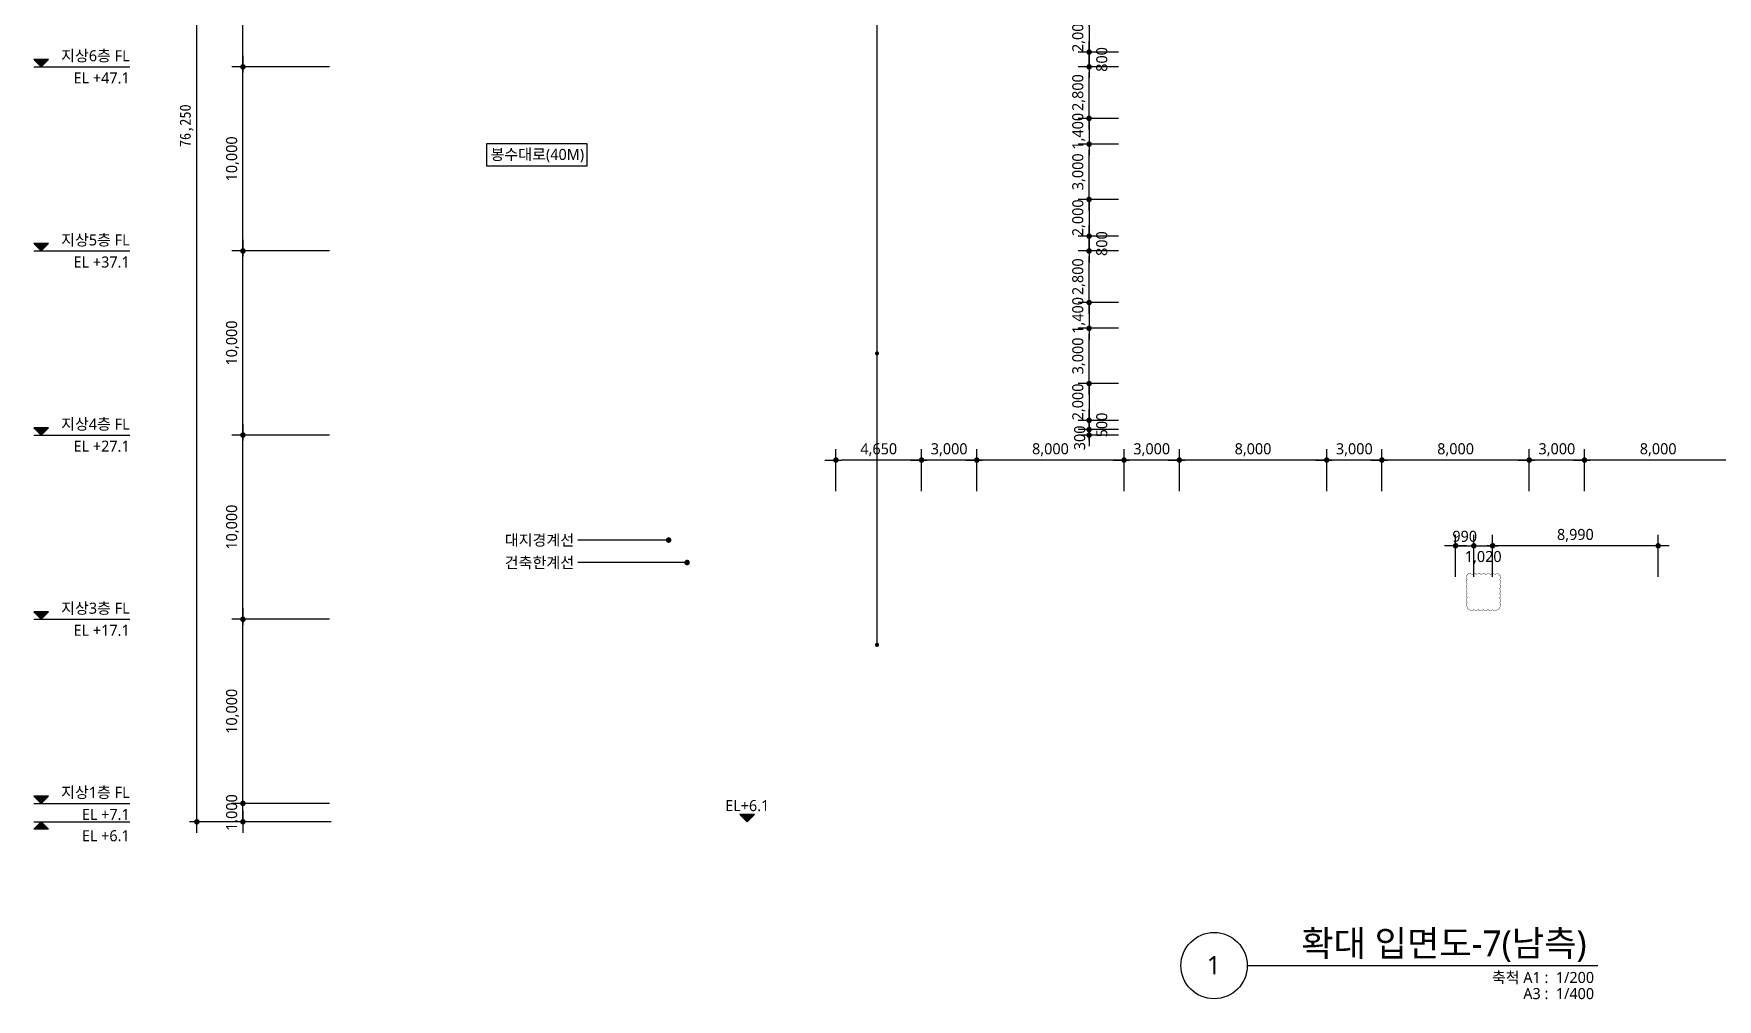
# Model space of a CAD drawing. Header units: millimetres. Extents: x 4937160 to 6265723, y 243853 to 348825.
# Drawn here: x 5945160 to 6036585, y 243853 to 296293 of the extents above; entities that cross this region are included whole.
import ezdxf
from ezdxf.enums import TextEntityAlignment as Align

# ---------------------------------------------------------------- set-up
doc = ezdxf.new("R2010")
doc.units = ezdxf.units.MM
doc.layers.get('0').update_dxf_attribs({"linetype": 'CONTINUOUS'})
for name, color, linetype, lineweight in [('A-CONC-LIN1', 2, 'CONTINUOUS', 40), ('A-MKXS-LEAD', 7, 'CONTINUOUS', 25), ('A-MKXS-TEXT1', 3, 'CONTINUOUS', 25), ('A-MKXS-TEXT2', 7, 'CONTINUOUS', 25), ('A-MKXX-SYMB', 7, 'CONTINUOUS', 25), ('A-XXXX-SYMB', 7, 'CONTINUOUS', 25), ('A-XXXX-TXT1', 3, 'CONTINUOUS', 25), ('A-XXXX-TXT2', 3, 'CONTINUOUS', 25), ('REV-202205', 20, 'CONTINUOUS', 25)]:
    doc.layers.add(name, color=color, linetype=linetype, lineweight=lineweight)
doc.layers.add('DIM', color=7, linetype='CONTINUOUS')
doc.styles.add('HY울릉도L', font='')
doc.styles.add('돋움체', font='')
doc.styles.add('맑은 고딕', font='malgun.ttf')
doc.styles.add('맑은고딕', font='malgun.ttf')
doc.styles.get('HY울릉도L').set_extended_font_data('HYwulM')
doc.styles.get('돋움체').set_extended_font_data('DotumChe')
doc.dimstyles.new('CDIM', dxfattribs={"dimtxt": 3, "dimasz": 1.5, "dimexe": 2, "dimexo": 1, "dimgap": 1, "dimtad": 1, "dimdec": 0, "dimrnd": 0.5, "dimzin": 0, "dimdsep": 32, "dimlunit": 6, "dimtxsty": 'HY울릉도L', "dimblk1": '_CIDOT', "dimblk2": '_CIDOT', "dimsah": 1, "dimcen": 5.5, "dimclrd": 2, "dimclre": 2, "dimclrt": 7, "dimadec": 0, "dimazin": 0, "dimtfac": 1, "dimtdec": 0, "dimtix": 1, "dimtmove": 2, "dimatfit": 1, "dimldrblk": '_CIDOT', "dimfxl": 1, "dimtolj": 1, "dimtzin": 0, "dimlwd": -1, "dimarcsym": 0})

# ---------------------------------------------------------------- blocks, each defined once
blk = doc.blocks.new('A$C4F5014BF')
at = {"layer": 'A-XXXX-SYMB'}
for points in [[(-4813, 75100), (-4413, 75500), (-5213, 75500)], [(-4813, 70000), (-4413, 70400), (-5213, 70400)], [(-4813, 60000), (-4413, 60400), (-5213, 60400)], [(-4813, 50000), (-4413, 50400), (-5213, 50400)], [(-4813, 40000), (-4413, 40400), (-5213, 40400)], [(-4813, 30000), (-4413, 30400), (-5213, 30400)], [(-4813, 20000), (-4413, 20400), (-5213, 20400)], [(-4813, 10000), (-4413, 10400), (-5213, 10400)], [(-4813, 0), (-4413, 400), (-5213, 400)], [(-4813, -1000), (-4413, -1400), (-5213, -1400)]]:
    blk.add_hatch(color=256, dxfattribs=at).paths.add_polyline_path(points)
for p, q in [((-5213, 75500), (-4813, 75100)), ((-4413, 75500), (-5213, 75500)), ((-5213, 75100), (0, 75100)), ((-4813, 75100), (-4413, 75500)), ((-5213, 70400), (-4813, 70000)), ((-4413, 70400), (-5213, 70400)), ((-4813, 70000), (-4413, 70400)), ((-5213, 70000), (0, 70000)), ((-5213, 60400), (-4813, 60000)), ((-4413, 60400), (-5213, 60400)), ((-4813, 60000), (-4413, 60400)), ((-5213, 60000), (0, 60000)), ((-5213, 50400), (-4813, 50000)), ((-4413, 50400), (-5213, 50400)), ((-4813, 50000), (-4413, 50400)), ((-5213, 50000), (0, 50000)), ((-5213, 40400), (-4813, 40000)), ((-4413, 40400), (-5213, 40400)), ((-4813, 40000), (-4413, 40400)), ((-5213, 40000), (0, 40000)), ((-5213, 30400), (-4813, 30000)), ((-4413, 30400), (-5213, 30400)), ((-4813, 30000), (-4413, 30400)), ((-5213, 30000), (0, 30000)), ((-5213, 20400), (-4813, 20000)), ((-4413, 20400), (-5213, 20400)), ((-4813, 20000), (-4413, 20400)), ((-5213, 20000), (0, 20000)), ((-5213, 10400), (-4813, 10000)), ((-4413, 10400), (-5213, 10400)), ((-4813, 10000), (-4413, 10400)), ((-5213, 10000), (0, 10000)), ((-5213, 400), (-4813, 0)), ((-4413, 400), (-5213, 400)), ((-5213, 0), (0, 0)), ((-4813, 0), (-4413, 400)), ((-5213, -1000), (0, -1000)), ((-5213, -1400), (-4813, -1000)), ((-4413, -1400), (-5213, -1400)), ((-4813, -1000), (-4413, -1400))]:
    blk.add_line(p, q, dxfattribs=at)
at = {"layer": 'A-XXXX-TXT2', "style": '맑은고딕'}
for s, p in [('옥상층 FL', (0, 75700)), ('EL +82.35', (0, 74500)), ('지상9층 FL', (0, 70600)), ('EL +77.25', (0, 69400)), ('지상8층 FL', (0, 60600)), ('EL +67.1', (0, 59400)), ('지상7층 FL', (0, 50600)), ('EL +57.1', (0, 49400)), ('지상6층 FL', (0, 40600)), ('EL +47.1', (0, 39400)), ('지상5층 FL', (0, 30600)), ('EL +37.1', (0, 29400)), ('지상4층 FL', (0, 20600)), ('EL +27.1', (0, 19400)), ('지상3층 FL', (0, 10600)), ('EL +17.1', (0, 9400)), ('지상1층 FL', (0, 600)), ('EL +7.1', (0, -600)), ('EL +6.1', (0, -1756))]:
    blk.add_text(s, height=600, dxfattribs=at).set_placement(p, align=Align.MIDDLE_RIGHT)
blk = doc.blocks.new('_CIDOT')
at = {"color": 0, "linetype": 'ByBlock'}
blk.add_line((2, 0), (-1, 0), dxfattribs=at)
at = {"color": 0, "linetype": 'ByBlock', "const_width": 0.5}
blk.add_lwpolyline([(-0.25, 0, 1), (0.25, 0, 1)], format="xyb", close=True, dxfattribs=at)
blk = doc.blocks.new('*D1387')
at = {"layer": 'DIM', "lineweight": -2, "transparency": 16777216}
for p, q in [((6004073, 297293), (6001872, 297293)), ((6004073, 295293), (6001872, 295293))]:
    blk.add_line(p, q, dxfattribs=at)
at = {"layer": 'DIM', "transparency": 16777216}
for p, q in [((6002472, 297593), (6002472, 297893)), ((6002472, 297293), (6002472, 295293)), ((6002472, 294993), (6002472, 294693))]:
    blk.add_line(p, q, dxfattribs=at)
at = {"layer": 'DIM', "transparency": 16777216, "xscale": 300, "yscale": 300, "zscale": 300}
for p, rotation in [((6002472, 297293), 270), ((6002472, 295293), 90)]:
    blk.add_blockref('_CIDOT', p, dxfattribs=dict(at, rotation=rotation))
at = {"layer": 'DIM', "color": 3, "transparency": 16777216, "insert": (6001911, 296293), "char_height": 600, "attachment_point": 5, "rotation": 90, "style": '맑은고딕'}
blk.add_mtext('\\A1;2,000', dxfattribs=at)
blk = doc.blocks.new('*D1388')
at = {"layer": 'DIM', "transparency": 16777216}
for p, q in [((6002472, 295593), (6002472, 295893)), ((6002472, 294493), (6002472, 295293)), ((6002472, 294193), (6002472, 293893))]:
    blk.add_line(p, q, dxfattribs=at)
at = {"layer": 'DIM', "lineweight": -2, "transparency": 16777216}
for p, q in [((6004073, 295293), (6001872, 295293)), ((6004073, 294493), (6001872, 294493))]:
    blk.add_line(p, q, dxfattribs=at)
at = {"layer": 'DIM', "transparency": 16777216, "xscale": 300, "yscale": 300, "zscale": 300}
for p, rotation in [((6002472, 295293), 270), ((6002472, 294493), 90)]:
    blk.add_blockref('_CIDOT', p, dxfattribs=dict(at, rotation=rotation))
at = {"layer": 'DIM', "color": 3, "transparency": 16777216, "insert": (6003162, 294893), "char_height": 600, "attachment_point": 5, "rotation": 90, "style": '맑은고딕'}
blk.add_mtext('\\A1;800', dxfattribs=at)
blk = doc.blocks.new('*D1389')
at = {"layer": 'DIM', "lineweight": -2, "transparency": 16777216}
for p, q in [((6004073, 294493), (6001872, 294493)), ((6004073, 291693), (6001872, 291693))]:
    blk.add_line(p, q, dxfattribs=at)
at = {"layer": 'DIM', "transparency": 16777216}
blk.add_line((6002472, 291993), (6002472, 294193), dxfattribs=at)
at = {"layer": 'DIM', "transparency": 16777216, "xscale": 300, "yscale": 300, "zscale": 300}
for p, rotation in [((6002472, 294493), 90), ((6002472, 291693), 270)]:
    blk.add_blockref('_CIDOT', p, dxfattribs=dict(at, rotation=rotation))
at = {"layer": 'DIM', "color": 3, "transparency": 16777216, "insert": (6001911, 293093), "char_height": 600, "attachment_point": 5, "rotation": 90, "style": '맑은고딕'}
blk.add_mtext('\\A1;2,800', dxfattribs=at)
blk = doc.blocks.new('*D1390')
at = {"layer": 'DIM', "lineweight": -2, "transparency": 16777216}
for p, q in [((6004073, 291693), (6001872, 291693)), ((6004073, 290293), (6001872, 290293))]:
    blk.add_line(p, q, dxfattribs=at)
at = {"layer": 'DIM', "transparency": 16777216}
for p, q in [((6002472, 291993), (6002472, 292293)), ((6002472, 291693), (6002472, 290293)), ((6002472, 289993), (6002472, 289693))]:
    blk.add_line(p, q, dxfattribs=at)
at = {"layer": 'DIM', "transparency": 16777216, "xscale": 300, "yscale": 300, "zscale": 300}
for p, rotation in [((6002472, 291693), 270), ((6002472, 290293), 90)]:
    blk.add_blockref('_CIDOT', p, dxfattribs=dict(at, rotation=rotation))
at = {"layer": 'DIM', "color": 3, "transparency": 16777216, "insert": (6001910, 290993), "char_height": 600, "attachment_point": 5, "rotation": 90, "style": '맑은고딕'}
blk.add_mtext('\\A1;1,400', dxfattribs=at)
blk = doc.blocks.new('*D1391')
at = {"layer": 'DIM', "lineweight": -2, "transparency": 16777216}
for p, q in [((6004073, 290293), (6001872, 290293)), ((6004073, 287293), (6001872, 287293))]:
    blk.add_line(p, q, dxfattribs=at)
at = {"layer": 'DIM', "transparency": 16777216}
blk.add_line((6002472, 287593), (6002472, 289993), dxfattribs=at)
at = {"layer": 'DIM', "transparency": 16777216, "xscale": 300, "yscale": 300, "zscale": 300}
for p, rotation in [((6002472, 290293), 90), ((6002472, 287293), 270)]:
    blk.add_blockref('_CIDOT', p, dxfattribs=dict(at, rotation=rotation))
at = {"layer": 'DIM', "color": 3, "transparency": 16777216, "insert": (6001911, 288793), "char_height": 600, "attachment_point": 5, "rotation": 90, "style": '맑은고딕'}
blk.add_mtext('\\A1;3,000', dxfattribs=at)
blk = doc.blocks.new('*D1392')
at = {"layer": 'DIM', "lineweight": -2, "transparency": 16777216}
for p, q in [((6004073, 287293), (6001872, 287293)), ((6004073, 285293), (6001872, 285293))]:
    blk.add_line(p, q, dxfattribs=at)
at = {"layer": 'DIM', "transparency": 16777216}
for p, q in [((6002472, 287593), (6002472, 287893)), ((6002472, 287293), (6002472, 285293)), ((6002472, 284993), (6002472, 284693))]:
    blk.add_line(p, q, dxfattribs=at)
at = {"layer": 'DIM', "transparency": 16777216, "xscale": 300, "yscale": 300, "zscale": 300}
for p, rotation in [((6002472, 287293), 270), ((6002472, 285293), 90)]:
    blk.add_blockref('_CIDOT', p, dxfattribs=dict(at, rotation=rotation))
at = {"layer": 'DIM', "color": 3, "transparency": 16777216, "insert": (6001911, 286293), "char_height": 600, "attachment_point": 5, "rotation": 90, "style": '맑은고딕'}
blk.add_mtext('\\A1;2,000', dxfattribs=at)
blk = doc.blocks.new('*D1393')
at = {"layer": 'DIM', "lineweight": -2, "transparency": 16777216}
for p, q in [((6004073, 285293), (6001872, 285293)), ((6004073, 284493), (6001872, 284493))]:
    blk.add_line(p, q, dxfattribs=at)
at = {"layer": 'DIM', "transparency": 16777216}
for p, q in [((6002472, 285593), (6002472, 285893)), ((6002472, 284493), (6002472, 285293)), ((6002472, 284193), (6002472, 283893))]:
    blk.add_line(p, q, dxfattribs=at)
at = {"layer": 'DIM', "transparency": 16777216, "xscale": 300, "yscale": 300, "zscale": 300}
for p, rotation in [((6002472, 285293), 270), ((6002472, 284493), 90)]:
    blk.add_blockref('_CIDOT', p, dxfattribs=dict(at, rotation=rotation))
at = {"layer": 'DIM', "color": 3, "transparency": 16777216, "insert": (6003162, 284893), "char_height": 600, "attachment_point": 5, "rotation": 90, "style": '맑은고딕'}
blk.add_mtext('\\A1;800', dxfattribs=at)
blk = doc.blocks.new('*D1394')
at = {"layer": 'DIM', "lineweight": -2, "transparency": 16777216}
for p, q in [((6004073, 284493), (6001872, 284493)), ((6004073, 281693), (6001872, 281693))]:
    blk.add_line(p, q, dxfattribs=at)
at = {"layer": 'DIM', "transparency": 16777216}
blk.add_line((6002472, 281993), (6002472, 284193), dxfattribs=at)
at = {"layer": 'DIM', "transparency": 16777216, "xscale": 300, "yscale": 300, "zscale": 300}
for p, rotation in [((6002472, 284493), 90), ((6002472, 281693), 270)]:
    blk.add_blockref('_CIDOT', p, dxfattribs=dict(at, rotation=rotation))
at = {"layer": 'DIM', "color": 3, "transparency": 16777216, "insert": (6001911, 283093), "char_height": 600, "attachment_point": 5, "rotation": 90, "style": '맑은고딕'}
blk.add_mtext('\\A1;2,800', dxfattribs=at)
blk = doc.blocks.new('*D1395')
at = {"layer": 'DIM', "lineweight": -2, "transparency": 16777216}
for p, q in [((6004073, 281693), (6001872, 281693)), ((6004073, 280293), (6001872, 280293))]:
    blk.add_line(p, q, dxfattribs=at)
at = {"layer": 'DIM', "transparency": 16777216}
for p, q in [((6002472, 281993), (6002472, 282293)), ((6002472, 281693), (6002472, 280293)), ((6002472, 279993), (6002472, 279693))]:
    blk.add_line(p, q, dxfattribs=at)
at = {"layer": 'DIM', "transparency": 16777216, "xscale": 300, "yscale": 300, "zscale": 300}
for p, rotation in [((6002472, 281693), 270), ((6002472, 280293), 90)]:
    blk.add_blockref('_CIDOT', p, dxfattribs=dict(at, rotation=rotation))
at = {"layer": 'DIM', "color": 3, "transparency": 16777216, "insert": (6001910, 280993), "char_height": 600, "attachment_point": 5, "rotation": 90, "style": '맑은고딕'}
blk.add_mtext('\\A1;1,400', dxfattribs=at)
blk = doc.blocks.new('*D1396')
at = {"layer": 'DIM', "lineweight": -2, "transparency": 16777216}
for p, q in [((6004073, 280293), (6001872, 280293)), ((6004073, 277293), (6001872, 277293))]:
    blk.add_line(p, q, dxfattribs=at)
at = {"layer": 'DIM', "transparency": 16777216}
blk.add_line((6002472, 277593), (6002472, 279993), dxfattribs=at)
at = {"layer": 'DIM', "transparency": 16777216, "xscale": 300, "yscale": 300, "zscale": 300}
for p, rotation in [((6002472, 280293), 90), ((6002472, 277293), 270)]:
    blk.add_blockref('_CIDOT', p, dxfattribs=dict(at, rotation=rotation))
at = {"layer": 'DIM', "color": 3, "transparency": 16777216, "insert": (6001911, 278793), "char_height": 600, "attachment_point": 5, "rotation": 90, "style": '맑은고딕'}
blk.add_mtext('\\A1;3,000', dxfattribs=at)
blk = doc.blocks.new('*D1397')
at = {"layer": 'DIM', "lineweight": -2, "transparency": 16777216}
for p, q in [((6004073, 277293), (6001872, 277293)), ((6004073, 275293), (6001872, 275293))]:
    blk.add_line(p, q, dxfattribs=at)
at = {"layer": 'DIM', "transparency": 16777216}
for p, q in [((6002472, 277593), (6002472, 277893)), ((6002472, 277293), (6002472, 275293)), ((6002472, 274993), (6002472, 274693))]:
    blk.add_line(p, q, dxfattribs=at)
at = {"layer": 'DIM', "transparency": 16777216, "xscale": 300, "yscale": 300, "zscale": 300}
for p, rotation in [((6002472, 277293), 270), ((6002472, 275293), 90)]:
    blk.add_blockref('_CIDOT', p, dxfattribs=dict(at, rotation=rotation))
at = {"layer": 'DIM', "color": 3, "transparency": 16777216, "insert": (6001911, 276293), "char_height": 600, "attachment_point": 5, "rotation": 90, "style": '맑은고딕'}
blk.add_mtext('\\A1;2,000', dxfattribs=at)
blk = doc.blocks.new('*D1398')
at = {"layer": 'DIM', "lineweight": -2, "transparency": 16777216}
for p, q in [((6004073, 275293), (6001872, 275293)), ((6004073, 274793), (6001872, 274793))]:
    blk.add_line(p, q, dxfattribs=at)
at = {"layer": 'DIM', "transparency": 16777216}
for p, q in [((6002472, 275593), (6002472, 275893)), ((6002472, 274793), (6002472, 275293)), ((6002472, 274493), (6002472, 274193))]:
    blk.add_line(p, q, dxfattribs=at)
at = {"layer": 'DIM', "transparency": 16777216, "xscale": 300, "yscale": 300, "zscale": 300}
for p, rotation in [((6002472, 275293), 270), ((6002472, 274793), 90)]:
    blk.add_blockref('_CIDOT', p, dxfattribs=dict(at, rotation=rotation))
at = {"layer": 'DIM', "color": 3, "transparency": 16777216, "insert": (6003162, 275043), "char_height": 600, "attachment_point": 5, "rotation": 90, "style": '맑은고딕'}
blk.add_mtext('\\A1;500', dxfattribs=at)
blk = doc.blocks.new('*D1399')
at = {"layer": 'DIM', "transparency": 16777216}
for p, q in [((6002472, 275093), (6002472, 275393)), ((6002472, 274793), (6002472, 274493)), ((6002472, 274193), (6002472, 273893))]:
    blk.add_line(p, q, dxfattribs=at)
at = {"layer": 'DIM', "lineweight": -2, "transparency": 16777216}
for p, q in [((6004073, 274793), (6001872, 274793)), ((6004073, 274493), (6001872, 274493))]:
    blk.add_line(p, q, dxfattribs=at)
at = {"layer": 'DIM', "transparency": 16777216, "xscale": 300, "yscale": 300, "zscale": 300}
for p, rotation in [((6002472, 274793), 270), ((6002472, 274493), 90)]:
    blk.add_blockref('_CIDOT', p, dxfattribs=dict(at, rotation=rotation))
at = {"layer": 'DIM', "color": 3, "transparency": 16777216, "insert": (6001962, 274343), "char_height": 600, "attachment_point": 5, "rotation": 90, "style": '맑은고딕'}
blk.add_mtext('\\A1;300', dxfattribs=at)
blk = doc.blocks.new('*D1421')
at = {"layer": 'DIM', "lineweight": -2, "transparency": 16777216}
for p, q in [((6026373, 271447), (6026373, 273737)), ((6029373, 271447), (6029373, 273737))]:
    blk.add_line(p, q, dxfattribs=at)
at = {"layer": 'DIM', "transparency": 16777216}
blk.add_line((6029073, 273137), (6026673, 273137), dxfattribs=at)
at = {"layer": 'DIM', "transparency": 16777216, "xscale": 300, "yscale": 300, "zscale": 300, "rotation": 180}
blk.add_blockref('_CIDOT', (6026373, 273137), dxfattribs=at)
at = {"layer": 'DIM', "transparency": 16777216, "xscale": 300, "yscale": 300, "zscale": 300}
blk.add_blockref('_CIDOT', (6029373, 273137), dxfattribs=at)
at = {"layer": 'DIM', "color": 3, "transparency": 16777216, "insert": (6027873, 273697), "char_height": 600, "attachment_point": 5, "style": '맑은고딕'}
blk.add_mtext('\\A1;3,000', dxfattribs=at)
blk = doc.blocks.new('*D1422')
at = {"layer": 'DIM', "lineweight": -2, "transparency": 16777216}
for p, q in [((6029373, 271447), (6029373, 273737)), ((6037373, 271447), (6037373, 273737))]:
    blk.add_line(p, q, dxfattribs=at)
at = {"layer": 'DIM', "transparency": 16777216}
blk.add_line((6037073, 273137), (6029673, 273137), dxfattribs=at)
at = {"layer": 'DIM', "transparency": 16777216, "xscale": 300, "yscale": 300, "zscale": 300, "rotation": 180}
blk.add_blockref('_CIDOT', (6029373, 273137), dxfattribs=at)
at = {"layer": 'DIM', "transparency": 16777216, "xscale": 300, "yscale": 300, "zscale": 300}
blk.add_blockref('_CIDOT', (6037373, 273137), dxfattribs=at)
at = {"layer": 'DIM', "color": 3, "transparency": 16777216, "insert": (6033373, 273697), "char_height": 600, "attachment_point": 5, "style": '맑은고딕'}
blk.add_mtext('\\A1;8,000', dxfattribs=at)
blk = doc.blocks.new('*D1423')
at = {"layer": 'DIM', "lineweight": -2, "transparency": 16777216}
for p, q in [((6015373, 271447), (6015373, 273737)), ((6018373, 271447), (6018373, 273737))]:
    blk.add_line(p, q, dxfattribs=at)
at = {"layer": 'DIM', "transparency": 16777216}
blk.add_line((6018073, 273137), (6015673, 273137), dxfattribs=at)
at = {"layer": 'DIM', "transparency": 16777216, "xscale": 300, "yscale": 300, "zscale": 300, "rotation": 180}
blk.add_blockref('_CIDOT', (6015373, 273137), dxfattribs=at)
at = {"layer": 'DIM', "transparency": 16777216, "xscale": 300, "yscale": 300, "zscale": 300}
blk.add_blockref('_CIDOT', (6018373, 273137), dxfattribs=at)
at = {"layer": 'DIM', "color": 3, "transparency": 16777216, "insert": (6016873, 273697), "char_height": 600, "attachment_point": 5, "style": '맑은고딕'}
blk.add_mtext('\\A1;3,000', dxfattribs=at)
blk = doc.blocks.new('*D1424')
at = {"layer": 'DIM', "lineweight": -2, "transparency": 16777216}
for p, q in [((6018373, 271447), (6018373, 273737)), ((6026373, 271447), (6026373, 273737))]:
    blk.add_line(p, q, dxfattribs=at)
at = {"layer": 'DIM', "transparency": 16777216}
blk.add_line((6026073, 273137), (6018673, 273137), dxfattribs=at)
at = {"layer": 'DIM', "transparency": 16777216, "xscale": 300, "yscale": 300, "zscale": 300, "rotation": 180}
blk.add_blockref('_CIDOT', (6018373, 273137), dxfattribs=at)
at = {"layer": 'DIM', "transparency": 16777216, "xscale": 300, "yscale": 300, "zscale": 300}
blk.add_blockref('_CIDOT', (6026373, 273137), dxfattribs=at)
at = {"layer": 'DIM', "color": 3, "transparency": 16777216, "insert": (6022373, 273697), "char_height": 600, "attachment_point": 5, "style": '맑은고딕'}
blk.add_mtext('\\A1;8,000', dxfattribs=at)
blk = doc.blocks.new('*D1425')
at = {"layer": 'DIM', "lineweight": -2, "transparency": 16777216}
for p, q in [((6004373, 271447), (6004373, 273737)), ((6007373, 271447), (6007373, 273737))]:
    blk.add_line(p, q, dxfattribs=at)
at = {"layer": 'DIM', "transparency": 16777216}
blk.add_line((6007073, 273137), (6004673, 273137), dxfattribs=at)
at = {"layer": 'DIM', "transparency": 16777216, "xscale": 300, "yscale": 300, "zscale": 300, "rotation": 180}
blk.add_blockref('_CIDOT', (6004373, 273137), dxfattribs=at)
at = {"layer": 'DIM', "transparency": 16777216, "xscale": 300, "yscale": 300, "zscale": 300}
blk.add_blockref('_CIDOT', (6007373, 273137), dxfattribs=at)
at = {"layer": 'DIM', "color": 3, "transparency": 16777216, "insert": (6005873, 273697), "char_height": 600, "attachment_point": 5, "style": '맑은고딕'}
blk.add_mtext('\\A1;3,000', dxfattribs=at)
blk = doc.blocks.new('*D1426')
at = {"layer": 'DIM', "lineweight": -2, "transparency": 16777216}
for p, q in [((6007373, 271447), (6007373, 273737)), ((6015373, 271447), (6015373, 273737))]:
    blk.add_line(p, q, dxfattribs=at)
at = {"layer": 'DIM', "transparency": 16777216}
blk.add_line((6015073, 273137), (6007673, 273137), dxfattribs=at)
at = {"layer": 'DIM', "transparency": 16777216, "xscale": 300, "yscale": 300, "zscale": 300, "rotation": 180}
blk.add_blockref('_CIDOT', (6007373, 273137), dxfattribs=at)
at = {"layer": 'DIM', "transparency": 16777216, "xscale": 300, "yscale": 300, "zscale": 300}
blk.add_blockref('_CIDOT', (6015373, 273137), dxfattribs=at)
at = {"layer": 'DIM', "color": 3, "transparency": 16777216, "insert": (6011373, 273697), "char_height": 600, "attachment_point": 5, "style": '맑은고딕'}
blk.add_mtext('\\A1;8,000', dxfattribs=at)
blk = doc.blocks.new('*D1427')
at = {"layer": 'DIM', "lineweight": -2, "transparency": 16777216}
for p, q in [((5993373, 271447), (5993373, 273737)), ((5996373, 271447), (5996373, 273737))]:
    blk.add_line(p, q, dxfattribs=at)
at = {"layer": 'DIM', "transparency": 16777216}
blk.add_line((5996073, 273137), (5993673, 273137), dxfattribs=at)
at = {"layer": 'DIM', "transparency": 16777216, "xscale": 300, "yscale": 300, "zscale": 300, "rotation": 180}
blk.add_blockref('_CIDOT', (5993373, 273137), dxfattribs=at)
at = {"layer": 'DIM', "transparency": 16777216, "xscale": 300, "yscale": 300, "zscale": 300}
blk.add_blockref('_CIDOT', (5996373, 273137), dxfattribs=at)
at = {"layer": 'DIM', "color": 3, "transparency": 16777216, "insert": (5994873, 273697), "char_height": 600, "attachment_point": 5, "style": '맑은고딕'}
blk.add_mtext('\\A1;3,000', dxfattribs=at)
blk = doc.blocks.new('*D1428')
at = {"layer": 'DIM', "lineweight": -2, "transparency": 16777216}
for p, q in [((5996373, 271447), (5996373, 273737)), ((6004373, 271447), (6004373, 273737))]:
    blk.add_line(p, q, dxfattribs=at)
at = {"layer": 'DIM', "transparency": 16777216}
blk.add_line((6004073, 273137), (5996673, 273137), dxfattribs=at)
at = {"layer": 'DIM', "transparency": 16777216, "xscale": 300, "yscale": 300, "zscale": 300, "rotation": 180}
blk.add_blockref('_CIDOT', (5996373, 273137), dxfattribs=at)
at = {"layer": 'DIM', "transparency": 16777216, "xscale": 300, "yscale": 300, "zscale": 300}
blk.add_blockref('_CIDOT', (6004373, 273137), dxfattribs=at)
at = {"layer": 'DIM', "color": 3, "transparency": 16777216, "insert": (6000373, 273697), "char_height": 600, "attachment_point": 5, "style": '맑은고딕'}
blk.add_mtext('\\A1;8,000', dxfattribs=at)
blk = doc.blocks.new('*D1429')
at = {"layer": 'DIM', "lineweight": -2, "transparency": 16777216}
for p, q in [((5988723, 271447), (5988723, 273737)), ((5993373, 271447), (5993373, 273737))]:
    blk.add_line(p, q, dxfattribs=at)
at = {"layer": 'DIM', "transparency": 16777216}
blk.add_line((5993073, 273137), (5989023, 273137), dxfattribs=at)
at = {"layer": 'DIM', "transparency": 16777216, "xscale": 300, "yscale": 300, "zscale": 300, "rotation": 180}
blk.add_blockref('_CIDOT', (5988723, 273137), dxfattribs=at)
at = {"layer": 'DIM', "transparency": 16777216, "xscale": 300, "yscale": 300, "zscale": 300}
blk.add_blockref('_CIDOT', (5993373, 273137), dxfattribs=at)
at = {"layer": 'DIM', "color": 3, "transparency": 16777216, "insert": (5991048, 273697), "char_height": 600, "attachment_point": 5, "style": '맑은고딕'}
blk.add_mtext('\\A1;4,650', dxfattribs=at)
blk = doc.blocks.new('*D1435')
at = {"layer": 'DIM', "lineweight": -2, "transparency": 16777216}
for p, q in [((6022373, 266793), (6022373, 269084)), ((6023363, 266793), (6023363, 269084))]:
    blk.add_line(p, q, dxfattribs=at)
at = {"layer": 'DIM', "transparency": 16777216}
for p, q in [((6022073, 268484), (6021773, 268484)), ((6022373, 268484), (6023363, 268484)), ((6023663, 268484), (6023963, 268484))]:
    blk.add_line(p, q, dxfattribs=at)
at = {"layer": 'DIM', "transparency": 16777216, "xscale": 300, "yscale": 300, "zscale": 300}
blk.add_blockref('_CIDOT', (6022373, 268484), dxfattribs=at)
at = {"layer": 'DIM', "transparency": 16777216, "xscale": 300, "yscale": 300, "zscale": 300, "rotation": 180}
blk.add_blockref('_CIDOT', (6023363, 268484), dxfattribs=at)
at = {"layer": 'DIM', "color": 3, "transparency": 16777216, "insert": (6022868, 268994), "char_height": 600, "attachment_point": 5, "style": '맑은고딕'}
blk.add_mtext('\\A1;990', dxfattribs=at)
blk = doc.blocks.new('*D1436')
at = {"layer": 'DIM', "lineweight": -2, "transparency": 16777216}
for p, q in [((6023363, 266793), (6023363, 269084)), ((6024383, 266793), (6024383, 269084))]:
    blk.add_line(p, q, dxfattribs=at)
at = {"layer": 'DIM', "transparency": 16777216}
blk.add_line((6023663, 268484), (6024083, 268484), dxfattribs=at)
at = {"layer": 'DIM', "transparency": 16777216, "xscale": 300, "yscale": 300, "zscale": 300, "rotation": 180}
blk.add_blockref('_CIDOT', (6023363, 268484), dxfattribs=at)
at = {"layer": 'DIM', "transparency": 16777216, "xscale": 300, "yscale": 300, "zscale": 300}
blk.add_blockref('_CIDOT', (6024383, 268484), dxfattribs=at)
at = {"layer": 'DIM', "color": 3, "transparency": 16777216, "insert": (6023873, 267846), "char_height": 600, "attachment_point": 5, "style": '맑은고딕'}
blk.add_mtext('\\A1;1,020', dxfattribs=at)
blk = doc.blocks.new('*D1437')
at = {"layer": 'DIM', "lineweight": -2, "transparency": 16777216}
for p, q in [((6024383, 266793), (6024383, 269084)), ((6033373, 266793), (6033373, 269084))]:
    blk.add_line(p, q, dxfattribs=at)
at = {"layer": 'DIM', "transparency": 16777216}
blk.add_line((6033073, 268484), (6024683, 268484), dxfattribs=at)
at = {"layer": 'DIM', "transparency": 16777216, "xscale": 300, "yscale": 300, "zscale": 300, "rotation": 180}
blk.add_blockref('_CIDOT', (6024383, 268484), dxfattribs=at)
at = {"layer": 'DIM', "transparency": 16777216, "xscale": 300, "yscale": 300, "zscale": 300}
blk.add_blockref('_CIDOT', (6033373, 268484), dxfattribs=at)
at = {"layer": 'DIM', "color": 3, "transparency": 16777216, "insert": (6028878, 269044), "char_height": 600, "attachment_point": 5, "style": '맑은고딕'}
blk.add_mtext('\\A1;8,990', dxfattribs=at)
blk = doc.blocks.new('*D1552')
at = {"layer": 'DIM', "lineweight": -2, "transparency": 16777216}
for p, q in [((-300, 11000), (-5600, 11000)), ((-300, 1000), (-5600, 1000))]:
    blk.add_line(p, q, dxfattribs=at)
at = {"layer": 'DIM', "transparency": 16777216}
blk.add_line((-5000, 1300), (-5000, 10700), dxfattribs=at)
at = {"layer": 'DIM', "transparency": 16777216, "xscale": 300, "yscale": 300, "zscale": 300}
for p, rotation in [((-5000, 11000), 90), ((-5000, 1000), 270)]:
    blk.add_blockref('_CIDOT', p, dxfattribs=dict(at, rotation=rotation))
at = {"layer": 'DIM', "color": 3, "transparency": 16777216, "insert": (-5562, 6000), "char_height": 600, "attachment_point": 5, "rotation": 90, "style": '맑은고딕'}
blk.add_mtext('\\A1;10,000', dxfattribs=at)
blk = doc.blocks.new('*D1553')
at = {"layer": 'DIM', "lineweight": -2, "transparency": 16777216}
for p, q in [((-300, 21000), (-5600, 21000)), ((-300, 11000), (-5600, 11000))]:
    blk.add_line(p, q, dxfattribs=at)
at = {"layer": 'DIM', "transparency": 16777216}
blk.add_line((-5000, 11300), (-5000, 20700), dxfattribs=at)
at = {"layer": 'DIM', "transparency": 16777216, "xscale": 300, "yscale": 300, "zscale": 300}
for p, rotation in [((-5000, 21000), 90), ((-5000, 11000), 270)]:
    blk.add_blockref('_CIDOT', p, dxfattribs=dict(at, rotation=rotation))
at = {"layer": 'DIM', "color": 3, "transparency": 16777216, "insert": (-5562, 16000), "char_height": 600, "attachment_point": 5, "rotation": 90, "style": '맑은고딕'}
blk.add_mtext('\\A1;10,000', dxfattribs=at)
blk = doc.blocks.new('*D1554')
at = {"layer": 'DIM', "lineweight": -2, "transparency": 16777216}
for p, q in [((-300, 31000), (-5600, 31000)), ((-300, 21000), (-5600, 21000))]:
    blk.add_line(p, q, dxfattribs=at)
at = {"layer": 'DIM', "transparency": 16777216}
blk.add_line((-5000, 21300), (-5000, 30700), dxfattribs=at)
at = {"layer": 'DIM', "transparency": 16777216, "xscale": 300, "yscale": 300, "zscale": 300}
for p, rotation in [((-5000, 31000), 90), ((-5000, 21000), 270)]:
    blk.add_blockref('_CIDOT', p, dxfattribs=dict(at, rotation=rotation))
at = {"layer": 'DIM', "color": 3, "transparency": 16777216, "insert": (-5562, 26000), "char_height": 600, "attachment_point": 5, "rotation": 90, "style": '맑은고딕'}
blk.add_mtext('\\A1;10,000', dxfattribs=at)
blk = doc.blocks.new('*D1555')
at = {"layer": 'DIM', "lineweight": -2, "transparency": 16777216}
for p, q in [((-300, 41000), (-5600, 41000)), ((-300, 31000), (-5600, 31000))]:
    blk.add_line(p, q, dxfattribs=at)
at = {"layer": 'DIM', "transparency": 16777216}
blk.add_line((-5000, 31300), (-5000, 40700), dxfattribs=at)
at = {"layer": 'DIM', "transparency": 16777216, "xscale": 300, "yscale": 300, "zscale": 300}
for p, rotation in [((-5000, 41000), 90), ((-5000, 31000), 270)]:
    blk.add_blockref('_CIDOT', p, dxfattribs=dict(at, rotation=rotation))
at = {"layer": 'DIM', "color": 3, "transparency": 16777216, "insert": (-5562, 36000), "char_height": 600, "attachment_point": 5, "rotation": 90, "style": '맑은고딕'}
blk.add_mtext('\\A1;10,000', dxfattribs=at)
blk = doc.blocks.new('*D1556')
at = {"layer": 'DIM', "lineweight": -2, "transparency": 16777216}
for p, q in [((-300, 51000), (-5600, 51000)), ((-300, 41000), (-5600, 41000))]:
    blk.add_line(p, q, dxfattribs=at)
at = {"layer": 'DIM', "transparency": 16777216}
blk.add_line((-5000, 41300), (-5000, 50700), dxfattribs=at)
at = {"layer": 'DIM', "transparency": 16777216, "xscale": 300, "yscale": 300, "zscale": 300}
for p, rotation in [((-5000, 51000), 90), ((-5000, 41000), 270)]:
    blk.add_blockref('_CIDOT', p, dxfattribs=dict(at, rotation=rotation))
at = {"layer": 'DIM', "color": 3, "transparency": 16777216, "insert": (-5562, 46000), "char_height": 600, "attachment_point": 5, "rotation": 90, "style": '맑은고딕'}
blk.add_mtext('\\A1;10,000', dxfattribs=at)
blk = doc.blocks.new('*D1557')
at = {"layer": 'DIM', "lineweight": -2, "transparency": 16777216}
for p, q in [((-200, 61000), (-5400, 61000)), ((-200, 51000), (-5400, 51000))]:
    blk.add_line(p, q, dxfattribs=at)
at = {"layer": 'DIM', "transparency": 16777216}
blk.add_line((-5000, 51300), (-5000, 60700), dxfattribs=at)
at = {"layer": 'DIM', "transparency": 16777216, "xscale": 300, "yscale": 300, "zscale": 300}
for p, rotation in [((-5000, 61000), 90), ((-5000, 51000), 270)]:
    blk.add_blockref('_CIDOT', p, dxfattribs=dict(at, rotation=rotation))
at = {"layer": 'DIM', "color": 3, "transparency": 16777216, "insert": (-5557, 56000), "char_height": 600, "attachment_point": 5, "rotation": 90, "style": '돋움체'}
blk.add_mtext('\\A1;10,000', dxfattribs=at)
blk = doc.blocks.new('*D1558')
at = {"layer": 'DIM', "lineweight": -2, "transparency": 16777216}
for p, q in [((-200, 76250), (-7900, 76250)), ((-200, 0), (-7900, 0))]:
    blk.add_line(p, q, dxfattribs=at)
at = {"layer": 'DIM', "transparency": 16777216}
blk.add_line((-7500, 300), (-7500, 75950), dxfattribs=at)
at = {"layer": 'DIM', "transparency": 16777216, "xscale": 300, "yscale": 300, "zscale": 300}
for p, rotation in [((-7500, 76250), 90), ((-7500, 0), 270)]:
    blk.add_blockref('_CIDOT', p, dxfattribs=dict(at, rotation=rotation))
at = {"layer": 'DIM', "color": 3, "transparency": 16777216, "insert": (-8057, 37800), "char_height": 600, "attachment_point": 5, "rotation": 90, "style": '돋움체'}
blk.add_mtext('\\A1;76,250', dxfattribs=at)
blk = doc.blocks.new('*D1559')
at = {"layer": 'DIM', "lineweight": -2, "transparency": 16777216}
for p, q in [((-300, 71150), (-5600, 71150)), ((-300, 61000), (-5600, 61000))]:
    blk.add_line(p, q, dxfattribs=at)
at = {"layer": 'DIM', "transparency": 16777216}
blk.add_line((-5000, 61300), (-5000, 70850), dxfattribs=at)
at = {"layer": 'DIM', "transparency": 16777216, "xscale": 300, "yscale": 300, "zscale": 300}
for p, rotation in [((-5000, 71150), 90), ((-5000, 61000), 270)]:
    blk.add_blockref('_CIDOT', p, dxfattribs=dict(at, rotation=rotation))
at = {"layer": 'DIM', "color": 3, "transparency": 16777216, "insert": (-5562, 66075), "char_height": 600, "attachment_point": 5, "rotation": 90, "style": '맑은고딕'}
blk.add_mtext('\\A1;10,150', dxfattribs=at)
blk = doc.blocks.new('*D1560')
at = {"layer": 'DIM', "lineweight": -2, "transparency": 16777216}
for p, q in [((-300, 76250), (-5600, 76250)), ((-300, 71150), (-5600, 71150))]:
    blk.add_line(p, q, dxfattribs=at)
at = {"layer": 'DIM', "transparency": 16777216}
blk.add_line((-5000, 71450), (-5000, 75950), dxfattribs=at)
at = {"layer": 'DIM', "transparency": 16777216, "xscale": 300, "yscale": 300, "zscale": 300}
for p, rotation in [((-5000, 76250), 90), ((-5000, 71150), 270)]:
    blk.add_blockref('_CIDOT', p, dxfattribs=dict(at, rotation=rotation))
at = {"layer": 'DIM', "color": 3, "transparency": 16777216, "insert": (-5562, 73700), "char_height": 600, "attachment_point": 5, "rotation": 90, "style": '맑은고딕'}
blk.add_mtext('\\A1;5,100', dxfattribs=at)
blk = doc.blocks.new('*D1561')
at = {"layer": 'DIM', "lineweight": -2, "transparency": 16777216}
for p, q in [((-300, 1000), (-5600, 1000)), ((-300, 0), (-5600, 0))]:
    blk.add_line(p, q, dxfattribs=at)
at = {"layer": 'DIM', "transparency": 16777216}
for p, q in [((-5000, 1300), (-5000, 1600)), ((-5000, 0), (-5000, 1000)), ((-5000, -300), (-5000, -600))]:
    blk.add_line(p, q, dxfattribs=at)
at = {"layer": 'DIM', "transparency": 16777216, "xscale": 300, "yscale": 300, "zscale": 300}
for p, rotation in [((-5000, 1000), 270), ((-5000, 0), 90)]:
    blk.add_blockref('_CIDOT', p, dxfattribs=dict(at, rotation=rotation))
at = {"layer": 'DIM', "color": 3, "transparency": 16777216, "insert": (-5562, 500), "char_height": 600, "attachment_point": 5, "rotation": 90, "style": '맑은고딕'}
blk.add_mtext('\\A1;1,000', dxfattribs=at)
blk = doc.blocks.new('A$C7BEA6DB5')
at = {"layer": 'A-XXXX-SYMB'}
blk.add_hatch(color=256, dxfattribs=at).paths.add_polyline_path([(0, 0), (800.000008, 800.000008), (-800.000008, 800.000008)])
for p, q in [((-800.000008, 800.000008), (0, 0)), ((800.000008, 800.000008), (-800.000008, 800.000008)), ((0, 0), (800.000008, 800.000008))]:
    blk.add_line(p, q, dxfattribs=at)
blk = doc.blocks.new('dim-ver')
at = {"layer": 'DIM'}
dim = blk.add_linear_dim(base=(-7500, 76250), p1=(0, 0), p2=(0, 76250), angle=90, dimstyle='CDIM', override={"dimscale": 200, "dimtxsty": '돋움체', "dimclrd": 256, "dimclre": 256, "dimclrt": 3}, dxfattribs=at)
dim.commit()
dim.dimension.update_dxf_attribs({"geometry": '*D1558', "text_midpoint": (-8057.1, 37800), "dimtype": 128})
for base, p1, p2, override, picture, middle in [((-5000, 76250), (0, 71150), (0, 76250), {"dimscale": 200, "dimexe": 3, "dimexo": 1.5, "dimtxsty": '맑은고딕', "dimclrd": 256, "dimclre": 256, "dimclrt": 3}, '*D1560', (-5562, 73700)), ((-5000, 71150), (0, 61000), (0, 71150), {"dimscale": 200, "dimexe": 3, "dimexo": 1.5, "dimtxsty": '맑은고딕', "dimclrd": 256, "dimclre": 256, "dimclrt": 3}, '*D1559', (-5562, 66075)), ((-5000, 61000), (0, 51000), (0, 61000), {"dimscale": 200, "dimtxsty": '돋움체', "dimclrd": 256, "dimclre": 256, "dimclrt": 3}, '*D1557', (-5557.1, 56000)), ((-5000, 51000), (0, 41000), (0, 51000), {"dimscale": 200, "dimexe": 3, "dimexo": 1.5, "dimtxsty": '맑은고딕', "dimclrd": 256, "dimclre": 256, "dimclrt": 3}, '*D1556', (-5562, 46000)), ((-5000, 41000), (0, 31000), (0, 41000), {"dimscale": 200, "dimexe": 3, "dimexo": 1.5, "dimtxsty": '맑은고딕', "dimclrd": 256, "dimclre": 256, "dimclrt": 3}, '*D1555', (-5562, 36000)), ((-5000, 31000), (0, 21000), (0, 31000), {"dimscale": 200, "dimexe": 3, "dimexo": 1.5, "dimtxsty": '맑은고딕', "dimclrd": 256, "dimclre": 256, "dimclrt": 3}, '*D1554', (-5562, 26000)), ((-5000, 21000), (0, 11000), (0, 21000), {"dimscale": 200, "dimexe": 3, "dimexo": 1.5, "dimtxsty": '맑은고딕', "dimclrd": 256, "dimclre": 256, "dimclrt": 3}, '*D1553', (-5562, 16000)), ((-5000, 11000), (0, 1000), (0, 11000), {"dimscale": 200, "dimexe": 3, "dimexo": 1.5, "dimtxsty": '맑은고딕', "dimclrd": 256, "dimclre": 256, "dimclrt": 3}, '*D1552', (-5562, 6000)), ((-5000, 1000), (0, 0), (0, 1000), {"dimscale": 200, "dimexe": 3, "dimexo": 1.5, "dimtxsty": '맑은고딕', "dimclrd": 256, "dimclre": 256, "dimclrt": 3}, '*D1561', (-5562, 500))]:
    dim = blk.add_linear_dim(base=base, p1=p1, p2=p2, angle=90, dimstyle='CDIM', override=override, dxfattribs=at)
    dim.commit()
    dim.dimension.update_dxf_attribs({"geometry": picture, "text_midpoint": middle})

msp = doc.modelspace()

# ---------------------------------------------------------------- linework, layer by layer
at = {"layer": 'A-MKXS-LEAD'}
for p, q in [((5979641, 268790.9), (5974710.7, 268790.9)), ((5980593.4, 267573.5), (5974709.5, 267573.5))]:
    msp.add_line(p, q, dxfattribs=at)
at = {"layer": 'A-MKXS-LEAD', "const_width": 150}
for points in [[(5979716, 268790.9, -1), (5979566, 268790.9, -1)], [(5980716, 267573.5, -1), (5980566, 267573.5, -1)]]:
    msp.add_lwpolyline(points, format="xyb", close=True, dxfattribs=at)
at = {"layer": 'A-MKXS-TEXT2'}
msp.add_line((5990956.5, 263103.8), (5990956.5, 337024.9), dxfattribs=at)
at = {"layer": 'A-MKXS-TEXT2', "const_width": 112.5}
for points in [[(5990956.5, 278874.8, 1), (5990956.5, 278987.3, 1)], [(5990956.5, 263047.6, 1), (5990956.5, 263160.1, 1)]]:
    msp.add_lwpolyline(points, format="xyb", close=True, dxfattribs=at)
at = {"layer": 'A-MKXX-SYMB'}
msp.add_lwpolyline([(5969747.7, 289108.9), (5975214.6, 289108.9), (5975214.6, 290312), (5969747.7, 290312)], close=True, dxfattribs=at)
at = {"layer": 'A-XXXX-SYMB'}
msp.add_line((6011061.1, 245684.9), (6030094.2, 245684.9), dxfattribs=at)
msp.add_circle((6009261.1, 245684.9), 1800, dxfattribs=at)
at = {"layer": 'REV-202205', "const_width": 20}
msp.add_lwpolyline([(6023015.8, 266910.5, -0.5205671), (6023265.8, 266910.5, -0.5205671), (6023515.8, 266910.5, -0.5205671), (6023765.8, 266910.5, -0.5205671), (6024015.8, 266910.5, -0.5205671), (6024265.8, 266910.5, -0.5205671), (6024515.8, 266910.5, -0.5205671), (6024754.6, 266899.3, -0.5205671), (6024754.6, 266649.3, -0.5205671), (6024754.6, 266399.3, -0.5205671), (6024754.6, 266149.3, -0.5205671), (6024754.6, 265899.3, -0.5205671), (6024754.6, 265649.3, -0.5205671), (6024754.6, 265399.3, -0.5205671), (6024754.6, 265149.3, -0.5205671), (6024628, 265025.9, -0.5205671), (6024378, 265025.9, -0.5205671), (6024128, 265025.9, -0.5205671), (6023878, 265025.9, -0.5205671), (6023628, 265025.9, -0.5205671), (6023378, 265025.9, -0.5205671), (6023128, 265025.9, -0.5205671), (6023015.8, 265163.7, -0.5205671), (6023015.8, 265413.7, -0.5205671), (6023015.8, 265663.7, -0.5205671), (6023015.8, 265913.7, -0.5205671), (6023015.8, 266163.7, -0.5205671), (6023015.8, 266413.7, -0.5205671), (6023015.8, 266663.7, -0.5205671)], format="xyb", close=True, dxfattribs=at)

# ---------------------------------------------------------------- block references
msp.add_blockref('A$C4F5014BF', (5950373.5, 254493.3))
at = {"layer": 'A-CONC-LIN1', "xscale": 0.5, "yscale": 0.5, "zscale": 0.5}
msp.add_blockref('A$C7BEA6DB5', (5983908, 253493.3), dxfattribs=at)
at = {"layer": 'DIM'}
msp.add_blockref('dim-ver', (5961523.5, 253493.3), dxfattribs=at)

# ---------------------------------------------------------------- texts
at = {"layer": 'A-MKXS-TEXT1', "style": '맑은고딕'}
msp.add_text('봉수대로(40M)', height=600, dxfattribs=at).set_placement((5972508.1, 289708.5), align=Align.MIDDLE)
for s, p in [('대지경계선 ', (5974710.7, 268790.9)), ('건축한계선 ', (5974709.5, 267573.5))]:
    msp.add_text(s, height=600, dxfattribs=at).set_placement(p, align=Align.MIDDLE_RIGHT)
at = {"layer": 'A-XXXX-TXT1', "style": '맑은 고딕'}
msp.add_text('확대 입면도-7(남측)', height=1400, dxfattribs=at).set_placement((6029485.1, 245775.5), align=Align.BOTTOM_RIGHT)
msp.add_text('1', height=1000, dxfattribs=at).set_placement((6009237.9, 245706.3), align=Align.MIDDLE)
for s, p in [('축척 A1 :  1/200', (6029893.5, 245340.4)), ('A3 :  1/400', (6029893.5, 244464.7))]:
    msp.add_text(s, height=600, dxfattribs=at).set_placement(p, align=Align.TOP_RIGHT)
at = {"layer": 'A-XXXX-TXT2', "style": '맑은고딕'}
msp.add_text('EL+6.1', height=600, dxfattribs=at).set_placement((5983908, 253893.3), align=Align.BOTTOM_CENTER)

# ---------------------------------------------------------------- dimensions: what is measured, and where the dimension line sits
at = {"layer": 'DIM'}
for base, p1, p2, angle, picture, middle in [((6002471.5, 295293.3), (6004373.5, 297293.3), (6004373.5, 295293.3), 270, '*D1387', (6001911.2, 296293.3)), ((6002471.5, 294493.3), (6004373.5, 291693.3), (6004373.5, 294493.3), 90, '*D1389', (6001911.2, 293093.3)), ((6002471.5, 290293.3), (6004373.5, 291693.3), (6004373.5, 290293.3), 270, '*D1390', (6001909.6, 290993.3)), ((6002471.5, 290293.3), (6004373.5, 287293.3), (6004373.5, 290293.3), 90, '*D1391', (6001911.2, 288793.3)), ((6002471.5, 285293.3), (6004373.5, 287293.3), (6004373.5, 285293.3), 270, '*D1392', (6001911.2, 286293.3)), ((6002471.5, 284493.3), (6004373.5, 281693.3), (6004373.5, 284493.3), 90, '*D1394', (6001911.2, 283093.3)), ((6002471.5, 280293.3), (6004373.5, 281693.3), (6004373.5, 280293.3), 270, '*D1395', (6001909.6, 280993.3)), ((6002471.5, 280293.3), (6004373.5, 277293.3), (6004373.5, 280293.3), 90, '*D1396', (6001911.2, 278793.3)), ((6002471.5, 275293.3), (6004373.5, 277293.3), (6004373.5, 275293.3), 270, '*D1397', (6001911.2, 276293.3)), ((5988723.5, 273137.1), (5993373.5, 271146.8), (5988723.5, 271146.8), 180, '*D1429', (5991048.5, 273697.5)), ((5993373.5, 273137.1), (5996373.5, 271146.8), (5993373.5, 271146.8), 180, '*D1427', (5994873.5, 273697.5)), ((5996373.5, 273137.1), (6004373.5, 271146.8), (5996373.5, 271146.8), 180, '*D1428', (6000373.5, 273697.5)), ((6004373.5, 273137.1), (6007373.5, 271146.8), (6004373.5, 271146.8), 180, '*D1425', (6005873.5, 273697.5)), ((6007373.5, 273137.1), (6015373.5, 271146.8), (6007373.5, 271146.8), 180, '*D1426', (6011373.5, 273697.5)), ((6015373.5, 273137.1), (6018373.5, 271146.8), (6015373.5, 271146.8), 180, '*D1423', (6016873.5, 273697.5)), ((6018373.5, 273137.1), (6026373.5, 271146.8), (6018373.5, 271146.8), 180, '*D1424', (6022373.5, 273697.5)), ((6026373.5, 273137.1), (6029373.5, 271146.8), (6026373.5, 271146.8), 180, '*D1421', (6027873.5, 273697.5)), ((6029373.5, 273137.1), (6037373.5, 271146.8), (6029373.5, 271146.8), 180, '*D1422', (6033373.5, 273697.5)), ((6024383.5, 268483.6), (6033373.5, 266493.3), (6024383.5, 266493.3), 180, '*D1437', (6028878.5, 269043.9))]:
    dim = msp.add_linear_dim(base=base, p1=p1, p2=p2, angle=angle, dimstyle='CDIM', override={"dimscale": 200, "dimexe": 3, "dimexo": 1.5, "dimtxsty": '맑은고딕', "dimclrd": 256, "dimclre": 256, "dimclrt": 3}, dxfattribs=at)
    dim.commit()
    dim.dimension.update_dxf_attribs({"geometry": picture, "text_midpoint": middle})
for base, p1, p2, angle, picture, middle in [((6002471.5, 295293.3), (6004373.5, 294493.3), (6004373.5, 295293.3), 90, '*D1388', (6003161.5, 294893.3)), ((6002471.5, 285293.3), (6004373.5, 284493.3), (6004373.5, 285293.3), 90, '*D1393', (6003161.5, 284893.3)), ((6002471.5, 274493.3), (6004373.5, 274793.3), (6004373.5, 274493.3), 270, '*D1399', (6001961.5, 274343.3)), ((6002471.5, 275293.3), (6004373.5, 274793.3), (6004373.5, 275293.3), 90, '*D1398', (6003161.5, 275043.3))]:
    dim = msp.add_linear_dim(base=base, p1=p1, p2=p2, angle=angle, dimstyle='CDIM', override={"dimscale": 200, "dimexe": 3, "dimexo": 1.5, "dimtxsty": '맑은고딕', "dimclrd": 256, "dimclre": 256, "dimclrt": 3}, dxfattribs=at)
    dim.commit()
    dim.dimension.update_dxf_attribs({"geometry": picture, "text_midpoint": middle, "dimtype": 160})
dim = msp.add_linear_dim(base=(6023363.5, 268483.6), p1=(6022373.5, 266493.3), p2=(6023363.5, 266493.3), dimstyle='CDIM', override={"dimscale": 200, "dimexe": 3, "dimexo": 1.5, "dimtxsty": '맑은고딕', "dimclrd": 256, "dimclre": 256, "dimclrt": 3}, dxfattribs=at)
dim.commit()
dim.dimension.update_dxf_attribs({"geometry": '*D1435', "text_midpoint": (6022868.5, 268993.6)})
dim = msp.add_linear_dim(base=(6024383.5, 268483.6), p1=(6023363.5, 266493.3), p2=(6024383.5, 266493.3), dimstyle='CDIM', override={"dimscale": 200, "dimexe": 3, "dimexo": 1.5, "dimtxsty": '맑은고딕', "dimclrd": 256, "dimclre": 256, "dimclrt": 3}, dxfattribs=at)
dim.commit()
dim.dimension.update_dxf_attribs({"geometry": '*D1436', "text_midpoint": (6023873.5, 267845.6), "dimtype": 160})

doc.saveas('drawing.dxf')
